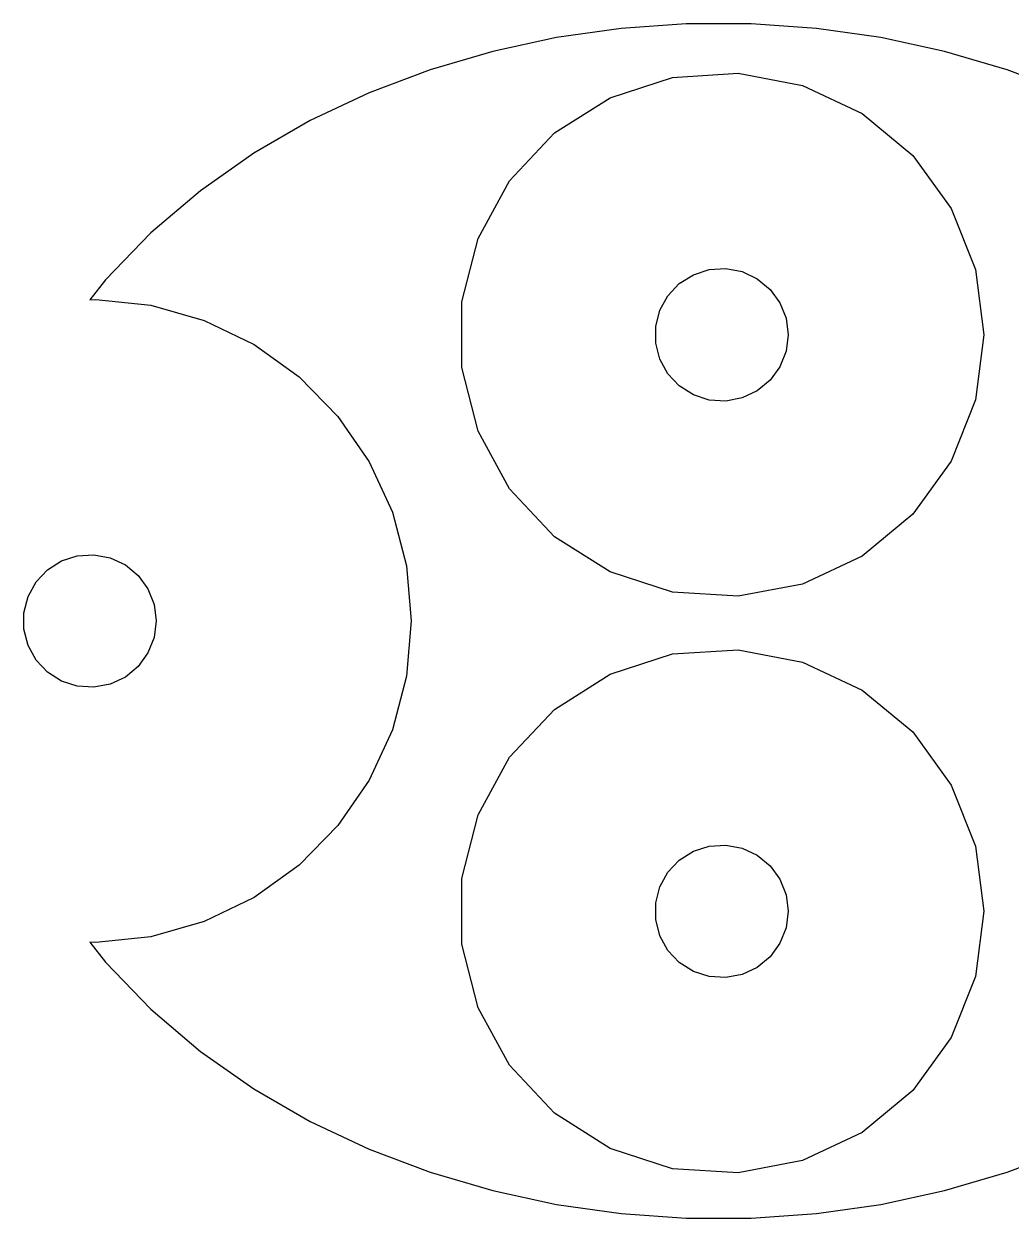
# Model space of a CAD drawing. Header units: inches. Extents: x -9.96 to -6.04, y 1.76 to 5.64.
# Drawn here: x -9 to -7.587, y 3.488 to 5.197 of the extents above; entities that cross this region are included whole.
import ezdxf

# ---------------------------------------------------------------- set-up
doc = ezdxf.new("R2010")
doc.units = ezdxf.units.IN
doc.header["$MEASUREMENT"] = 0
doc.layers.add('CENTER', color=7, linetype='Continuous')

msp = doc.modelspace()

# ---------------------------------------------------------------- linework, layer by layer
at = {"layer": 'CENTER'}
for points, knots in [([(-7.1056, 3.8827), (-7.1056, 3.8827), (-7.128, 3.8539), (-7.128, 3.8539), (-7.128, 3.8539), (-7.128, 3.8539), (-7.1928, 3.7868), (-7.1928, 3.7868), (-7.1928, 3.7868), (-7.1928, 3.7868), (-7.2639, 3.7263), (-7.2639, 3.7263), (-7.2639, 3.7263), (-7.2639, 3.7263), (-7.3403, 3.6728), (-7.3403, 3.6728), (-7.3403, 3.6728), (-7.3403, 3.6728), (-7.4211, 3.6261), (-7.4211, 3.6261), (-7.4211, 3.6261), (-7.4211, 3.6261), (-7.5055, 3.5863), (-7.5055, 3.5863), (-7.5055, 3.5863), (-7.5055, 3.5863), (-7.5928, 3.5533), (-7.5928, 3.5533), (-7.5928, 3.5533), (-7.5928, 3.5533), (-7.6824, 3.527), (-7.6824, 3.527), (-7.6824, 3.527), (-7.6824, 3.527), (-7.7736, 3.5073), (-7.7736, 3.5073), (-7.7736, 3.5073), (-7.7736, 3.5073), (-7.866, 3.4942), (-7.866, 3.4942), (-7.866, 3.4942), (-7.866, 3.4942), (-7.9591, 3.4877), (-7.9591, 3.4877), (-7.9591, 3.4877), (-7.9591, 3.4877), (-8.0057, 3.4877), (-8.0057, 3.4877), (-8.0057, 3.4877), (-8.0057, 3.4877), (-8.0523, 3.4877), (-8.0523, 3.4877), (-8.0523, 3.4877), (-8.0523, 3.4877), (-8.1454, 3.4942), (-8.1454, 3.4942), (-8.1454, 3.4942), (-8.1454, 3.4942), (-8.2378, 3.5073), (-8.2378, 3.5073), (-8.2378, 3.5073), (-8.2378, 3.5073), (-8.3291, 3.527), (-8.3291, 3.527), (-8.3291, 3.527), (-8.3291, 3.527), (-8.4186, 3.5533), (-8.4186, 3.5533), (-8.4186, 3.5533), (-8.4186, 3.5533), (-8.5059, 3.5863), (-8.5059, 3.5863), (-8.5059, 3.5863), (-8.5059, 3.5863), (-8.5903, 3.6261), (-8.5903, 3.6261), (-8.5903, 3.6261), (-8.5903, 3.6261), (-8.6711, 3.6728), (-8.6711, 3.6728), (-8.6711, 3.6728), (-8.6711, 3.6728), (-8.7475, 3.7263), (-8.7475, 3.7263), (-8.7475, 3.7263), (-8.7475, 3.7263), (-8.8186, 3.7868), (-8.8186, 3.7868), (-8.8186, 3.7868), (-8.8186, 3.7868), (-8.8834, 3.8539), (-8.8834, 3.8539), (-8.8834, 3.8539), (-8.8834, 3.8539), (-8.9058, 3.8827), (-8.9058, 3.8827), (-8.9058, 3.8827), (-8.9058, 3.8827), (-8.8971, 3.8821), (-8.8971, 3.8821), (-8.8971, 3.8821), (-8.8971, 3.8821), (-8.8183, 3.8904), (-8.8183, 3.8904), (-8.8183, 3.8904), (-8.8183, 3.8904), (-8.742, 3.9121), (-8.742, 3.9121), (-8.742, 3.9121), (-8.742, 3.9121), (-8.6707, 3.9466), (-8.6707, 3.9466), (-8.6707, 3.9466), (-8.6707, 3.9466), (-8.6063, 3.9928), (-8.6063, 3.9928), (-8.6063, 3.9928), (-8.6063, 3.9928), (-8.5508, 4.0494), (-8.5508, 4.0494), (-8.5508, 4.0494), (-8.5508, 4.0494), (-8.5058, 4.1146), (-8.5058, 4.1146), (-8.5058, 4.1146), (-8.5058, 4.1146), (-8.4727, 4.1866), (-8.4727, 4.1866), (-8.4727, 4.1866), (-8.4727, 4.1866), (-8.4524, 4.2632), (-8.4524, 4.2632), (-8.4524, 4.2632), (-8.4524, 4.2632), (-8.4456, 4.3422), (-8.4456, 4.3422), (-8.4456, 4.3422), (-8.4456, 4.3422), (-8.4524, 4.4211), (-8.4524, 4.4211), (-8.4524, 4.4211), (-8.4524, 4.4211), (-8.4727, 4.4978), (-8.4727, 4.4978), (-8.4727, 4.4978), (-8.4727, 4.4978), (-8.5058, 4.5698), (-8.5058, 4.5698), (-8.5058, 4.5698), (-8.5058, 4.5698), (-8.5508, 4.635), (-8.5508, 4.635), (-8.5508, 4.635), (-8.5508, 4.635), (-8.6063, 4.6916), (-8.6063, 4.6916), (-8.6063, 4.6916), (-8.6063, 4.6916), (-8.6707, 4.7378), (-8.6707, 4.7378), (-8.6707, 4.7378), (-8.6707, 4.7378), (-8.742, 4.7722), (-8.742, 4.7722), (-8.742, 4.7722), (-8.742, 4.7722), (-8.8183, 4.794), (-8.8183, 4.794), (-8.8183, 4.794), (-8.8183, 4.794), (-8.8971, 4.8023), (-8.8971, 4.8023), (-8.8971, 4.8023), (-8.8971, 4.8023), (-8.9058, 4.8017), (-8.9058, 4.8017), (-8.9058, 4.8017), (-8.9058, 4.8017), (-8.8834, 4.8305), (-8.8834, 4.8305), (-8.8834, 4.8305), (-8.8834, 4.8305), (-8.8186, 4.8976), (-8.8186, 4.8976), (-8.8186, 4.8976), (-8.8186, 4.8976), (-8.7475, 4.958), (-8.7475, 4.958), (-8.7475, 4.958), (-8.7475, 4.958), (-8.6711, 5.0116), (-8.6711, 5.0116), (-8.6711, 5.0116), (-8.6711, 5.0116), (-8.5903, 5.0583), (-8.5903, 5.0583), (-8.5903, 5.0583), (-8.5903, 5.0583), (-8.5059, 5.0981), (-8.5059, 5.0981), (-8.5059, 5.0981), (-8.5059, 5.0981), (-8.4186, 5.1311), (-8.4186, 5.1311), (-8.4186, 5.1311), (-8.4186, 5.1311), (-8.3291, 5.1574), (-8.3291, 5.1574), (-8.3291, 5.1574), (-8.3291, 5.1574), (-8.2378, 5.1771), (-8.2378, 5.1771), (-8.2378, 5.1771), (-8.2378, 5.1771), (-8.1454, 5.1901), (-8.1454, 5.1901), (-8.1454, 5.1901), (-8.1454, 5.1901), (-8.0523, 5.1967), (-8.0523, 5.1967), (-8.0523, 5.1967), (-8.0523, 5.1967), (-8.0057, 5.1967), (-8.0057, 5.1967), (-8.0057, 5.1967), (-8.0057, 5.1967), (-7.9591, 5.1967), (-7.9591, 5.1967), (-7.9591, 5.1967), (-7.9591, 5.1967), (-7.866, 5.1901), (-7.866, 5.1901), (-7.866, 5.1901), (-7.866, 5.1901), (-7.7736, 5.1771), (-7.7736, 5.1771), (-7.7736, 5.1771), (-7.7736, 5.1771), (-7.6824, 5.1574), (-7.6824, 5.1574), (-7.6824, 5.1574), (-7.6824, 5.1574), (-7.5928, 5.1311), (-7.5928, 5.1311), (-7.5928, 5.1311), (-7.5928, 5.1311), (-7.5055, 5.0981), (-7.5055, 5.0981), (-7.5055, 5.0981), (-7.5055, 5.0981), (-7.4211, 5.0583), (-7.4211, 5.0583), (-7.4211, 5.0583), (-7.4211, 5.0583), (-7.3403, 5.0116), (-7.3403, 5.0116), (-7.3403, 5.0116), (-7.3403, 5.0116), (-7.2639, 4.958), (-7.2639, 4.958), (-7.2639, 4.958), (-7.2639, 4.958), (-7.1928, 4.8976), (-7.1928, 4.8976), (-7.1928, 4.8976), (-7.1928, 4.8976), (-7.128, 4.8305), (-7.128, 4.8305), (-7.128, 4.8305), (-7.128, 4.8305), (-7.1056, 4.8017), (-7.1056, 4.8017), (-7.1056, 4.8017), (-7.1056, 4.8017), (-7.1143, 4.8023), (-7.1143, 4.8023), (-7.1143, 4.8023), (-7.1143, 4.8023), (-7.1932, 4.794), (-7.1932, 4.794), (-7.1932, 4.794), (-7.1932, 4.794), (-7.2694, 4.7722), (-7.2694, 4.7722), (-7.2694, 4.7722), (-7.2694, 4.7722), (-7.3407, 4.7378), (-7.3407, 4.7378), (-7.3407, 4.7378), (-7.3407, 4.7378), (-7.4051, 4.6916), (-7.4051, 4.6916), (-7.4051, 4.6916), (-7.4051, 4.6916), (-7.4606, 4.635), (-7.4606, 4.635), (-7.4606, 4.635), (-7.4606, 4.635), (-7.5056, 4.5698), (-7.5056, 4.5698), (-7.5056, 4.5698), (-7.5056, 4.5698), (-7.5387, 4.4978), (-7.5387, 4.4978), (-7.5387, 4.4978), (-7.5387, 4.4978), (-7.559, 4.4211), (-7.559, 4.4211), (-7.559, 4.4211), (-7.559, 4.4211), (-7.5658, 4.3422), (-7.5658, 4.3422), (-7.5658, 4.3422), (-7.5658, 4.3422), (-7.559, 4.2632), (-7.559, 4.2632), (-7.559, 4.2632), (-7.559, 4.2632), (-7.5387, 4.1866), (-7.5387, 4.1866), (-7.5387, 4.1866), (-7.5387, 4.1866), (-7.5056, 4.1146), (-7.5056, 4.1146), (-7.5056, 4.1146), (-7.5056, 4.1146), (-7.4606, 4.0494), (-7.4606, 4.0494), (-7.4606, 4.0494), (-7.4606, 4.0494), (-7.4051, 3.9928), (-7.4051, 3.9928), (-7.4051, 3.9928), (-7.4051, 3.9928), (-7.3407, 3.9466), (-7.3407, 3.9466), (-7.3407, 3.9466), (-7.3407, 3.9466), (-7.2694, 3.9121), (-7.2694, 3.9121), (-7.2694, 3.9121), (-7.2694, 3.9121), (-7.1932, 3.8904), (-7.1932, 3.8904), (-7.1932, 3.8904), (-7.1932, 3.8904), (-7.1143, 3.8821), (-7.1143, 3.8821), (-7.1143, 3.8821), (-7.1143, 3.8821), (-7.1056, 3.8827), (-7.1056, 3.8827)], [0, 0, 0, 0, 0.011364, 0.011364, 0.011364, 0.011364, 0.022727, 0.022727, 0.022727, 0.022727, 0.034091, 0.034091, 0.034091, 0.034091, 0.045455, 0.045455, 0.045455, 0.045455, 0.056818, 0.056818, 0.056818, 0.056818, 0.068182, 0.068182, 0.068182, 0.068182, 0.079545, 0.079545, 0.079545, 0.079545, 0.090909, 0.090909, 0.090909, 0.090909, 0.102273, 0.102273, 0.102273, 0.102273, 0.113636, 0.113636, 0.113636, 0.113636, 0.125, 0.125, 0.125, 0.125, 0.136364, 0.136364, 0.136364, 0.136364, 0.147727, 0.147727, 0.147727, 0.147727, 0.159091, 0.159091, 0.159091, 0.159091, 0.170455, 0.170455, 0.170455, 0.170455, 0.181818, 0.181818, 0.181818, 0.181818, 0.193182, 0.193182, 0.193182, 0.193182, 0.204545, 0.204545, 0.204545, 0.204545, 0.215909, 0.215909, 0.215909, 0.215909, 0.227273, 0.227273, 0.227273, 0.227273, 0.238636, 0.238636, 0.238636, 0.238636, 0.25, 0.25, 0.25, 0.25, 0.261364, 0.261364, 0.261364, 0.261364, 0.272727, 0.272727, 0.272727, 0.272727, 0.284091, 0.284091, 0.284091, 0.284091, 0.295455, 0.295455, 0.295455, 0.295455, 0.306818, 0.306818, 0.306818, 0.306818, 0.318182, 0.318182, 0.318182, 0.318182, 0.329545, 0.329545, 0.329545, 0.329545, 0.340909, 0.340909, 0.340909, 0.340909, 0.352273, 0.352273, 0.352273, 0.352273, 0.363636, 0.363636, 0.363636, 0.363636, 0.375, 0.375, 0.375, 0.375, 0.386364, 0.386364, 0.386364, 0.386364, 0.397727, 0.397727, 0.397727, 0.397727, 0.409091, 0.409091, 0.409091, 0.409091, 0.420455, 0.420455, 0.420455, 0.420455, 0.431818, 0.431818, 0.431818, 0.431818, 0.443182, 0.443182, 0.443182, 0.443182, 0.454545, 0.454545, 0.454545, 0.454545, 0.465909, 0.465909, 0.465909, 0.465909, 0.477273, 0.477273, 0.477273, 0.477273, 0.488636, 0.488636, 0.488636, 0.488636, 0.5, 0.5, 0.5, 0.5, 0.511364, 0.511364, 0.511364, 0.511364, 0.522727, 0.522727, 0.522727, 0.522727, 0.534091, 0.534091, 0.534091, 0.534091, 0.545455, 0.545455, 0.545455, 0.545455, 0.556818, 0.556818, 0.556818, 0.556818, 0.568182, 0.568182, 0.568182, 0.568182, 0.579545, 0.579545, 0.579545, 0.579545, 0.590909, 0.590909, 0.590909, 0.590909, 0.602273, 0.602273, 0.602273, 0.602273, 0.613636, 0.613636, 0.613636, 0.613636, 0.625, 0.625, 0.625, 0.625, 0.636364, 0.636364, 0.636364, 0.636364, 0.647727, 0.647727, 0.647727, 0.647727, 0.659091, 0.659091, 0.659091, 0.659091, 0.670455, 0.670455, 0.670455, 0.670455, 0.681818, 0.681818, 0.681818, 0.681818, 0.693182, 0.693182, 0.693182, 0.693182, 0.704545, 0.704545, 0.704545, 0.704545, 0.715909, 0.715909, 0.715909, 0.715909, 0.727273, 0.727273, 0.727273, 0.727273, 0.738636, 0.738636, 0.738636, 0.738636, 0.75, 0.75, 0.75, 0.75, 0.761364, 0.761364, 0.761364, 0.761364, 0.772727, 0.772727, 0.772727, 0.772727, 0.784091, 0.784091, 0.784091, 0.784091, 0.795455, 0.795455, 0.795455, 0.795455, 0.806818, 0.806818, 0.806818, 0.806818, 0.818182, 0.818182, 0.818182, 0.818182, 0.829545, 0.829545, 0.829545, 0.829545, 0.840909, 0.840909, 0.840909, 0.840909, 0.852273, 0.852273, 0.852273, 0.852273, 0.863636, 0.863636, 0.863636, 0.863636, 0.875, 0.875, 0.875, 0.875, 0.886364, 0.886364, 0.886364, 0.886364, 0.897727, 0.897727, 0.897727, 0.897727, 0.909091, 0.909091, 0.909091, 0.909091, 0.920455, 0.920455, 0.920455, 0.920455, 0.931818, 0.931818, 0.931818, 0.931818, 0.943182, 0.943182, 0.943182, 0.943182, 0.954545, 0.954545, 0.954545, 0.954545, 0.965909, 0.965909, 0.965909, 0.965909, 0.977273, 0.977273, 0.977273, 0.977273, 0.988636, 0.988636, 0.988636, 0.988636, 1, 1, 1, 1]), ([(-7.6265, 4.7518), (-7.6265, 4.7518), (-7.6383, 4.845), (-7.6383, 4.845), (-7.6383, 4.845), (-7.6383, 4.845), (-7.6729, 4.9324), (-7.6729, 4.9324), (-7.6729, 4.9324), (-7.6729, 4.9324), (-7.7281, 5.0085), (-7.7281, 5.0085), (-7.7281, 5.0085), (-7.7281, 5.0085), (-7.8005, 5.0684), (-7.8005, 5.0684), (-7.8005, 5.0684), (-7.8005, 5.0684), (-7.8856, 5.1084), (-7.8856, 5.1084), (-7.8856, 5.1084), (-7.8856, 5.1084), (-7.9779, 5.126), (-7.9779, 5.126), (-7.9779, 5.126), (-7.9779, 5.126), (-8.0717, 5.1201), (-8.0717, 5.1201), (-8.0717, 5.1201), (-8.0717, 5.1201), (-8.1611, 5.0911), (-8.1611, 5.0911), (-8.1611, 5.0911), (-8.1611, 5.0911), (-8.2405, 5.0407), (-8.2405, 5.0407), (-8.2405, 5.0407), (-8.2405, 5.0407), (-8.3049, 4.9722), (-8.3049, 4.9722), (-8.3049, 4.9722), (-8.3049, 4.9722), (-8.3501, 4.8898), (-8.3501, 4.8898), (-8.3501, 4.8898), (-8.3501, 4.8898), (-8.3735, 4.7988), (-8.3735, 4.7988), (-8.3735, 4.7988), (-8.3735, 4.7988), (-8.3735, 4.7048), (-8.3735, 4.7048), (-8.3735, 4.7048), (-8.3735, 4.7048), (-8.3501, 4.6137), (-8.3501, 4.6137), (-8.3501, 4.6137), (-8.3501, 4.6137), (-8.3049, 4.5314), (-8.3049, 4.5314), (-8.3049, 4.5314), (-8.3049, 4.5314), (-8.2405, 4.4628), (-8.2405, 4.4628), (-8.2405, 4.4628), (-8.2405, 4.4628), (-8.1611, 4.4125), (-8.1611, 4.4125), (-8.1611, 4.4125), (-8.1611, 4.4125), (-8.0717, 4.3834), (-8.0717, 4.3834), (-8.0717, 4.3834), (-8.0717, 4.3834), (-7.9779, 4.3775), (-7.9779, 4.3775), (-7.9779, 4.3775), (-7.9779, 4.3775), (-7.8856, 4.3951), (-7.8856, 4.3951), (-7.8856, 4.3951), (-7.8856, 4.3951), (-7.8005, 4.4352), (-7.8005, 4.4352), (-7.8005, 4.4352), (-7.8005, 4.4352), (-7.7281, 4.4951), (-7.7281, 4.4951), (-7.7281, 4.4951), (-7.7281, 4.4951), (-7.6729, 4.5711), (-7.6729, 4.5711), (-7.6729, 4.5711), (-7.6729, 4.5711), (-7.6383, 4.6585), (-7.6383, 4.6585), (-7.6383, 4.6585), (-7.6383, 4.6585), (-7.6265, 4.7518), (-7.6265, 4.7518)], [0, 0, 0, 0, 0.04, 0.04, 0.04, 0.04, 0.08, 0.08, 0.08, 0.08, 0.12, 0.12, 0.12, 0.12, 0.16, 0.16, 0.16, 0.16, 0.2, 0.2, 0.2, 0.2, 0.24, 0.24, 0.24, 0.24, 0.28, 0.28, 0.28, 0.28, 0.32, 0.32, 0.32, 0.32, 0.36, 0.36, 0.36, 0.36, 0.4, 0.4, 0.4, 0.4, 0.44, 0.44, 0.44, 0.44, 0.48, 0.48, 0.48, 0.48, 0.52, 0.52, 0.52, 0.52, 0.56, 0.56, 0.56, 0.56, 0.6, 0.6, 0.6, 0.6, 0.64, 0.64, 0.64, 0.64, 0.68, 0.68, 0.68, 0.68, 0.72, 0.72, 0.72, 0.72, 0.76, 0.76, 0.76, 0.76, 0.8, 0.8, 0.8, 0.8, 0.84, 0.84, 0.84, 0.84, 0.88, 0.88, 0.88, 0.88, 0.92, 0.92, 0.92, 0.92, 0.96, 0.96, 0.96, 0.96, 1, 1, 1, 1]), ([(-7.9064, 4.7518), (-7.9064, 4.7518), (-7.9094, 4.7754), (-7.9094, 4.7754), (-7.9094, 4.7754), (-7.9094, 4.7754), (-7.9182, 4.7976), (-7.9182, 4.7976), (-7.9182, 4.7976), (-7.9182, 4.7976), (-7.9322, 4.8168), (-7.9322, 4.8168), (-7.9322, 4.8168), (-7.9322, 4.8168), (-7.9506, 4.832), (-7.9506, 4.832), (-7.9506, 4.832), (-7.9506, 4.832), (-7.9721, 4.8422), (-7.9721, 4.8422), (-7.9721, 4.8422), (-7.9721, 4.8422), (-7.9955, 4.8466), (-7.9955, 4.8466), (-7.9955, 4.8466), (-7.9955, 4.8466), (-8.0193, 4.8451), (-8.0193, 4.8451), (-8.0193, 4.8451), (-8.0193, 4.8451), (-8.0419, 4.8378), (-8.0419, 4.8378), (-8.0419, 4.8378), (-8.0419, 4.8378), (-8.0621, 4.825), (-8.0621, 4.825), (-8.0621, 4.825), (-8.0621, 4.825), (-8.0784, 4.8076), (-8.0784, 4.8076), (-8.0784, 4.8076), (-8.0784, 4.8076), (-8.0898, 4.7868), (-8.0898, 4.7868), (-8.0898, 4.7868), (-8.0898, 4.7868), (-8.0958, 4.7637), (-8.0958, 4.7637), (-8.0958, 4.7637), (-8.0958, 4.7637), (-8.0958, 4.7399), (-8.0958, 4.7399), (-8.0958, 4.7399), (-8.0958, 4.7399), (-8.0898, 4.7168), (-8.0898, 4.7168), (-8.0898, 4.7168), (-8.0898, 4.7168), (-8.0784, 4.6959), (-8.0784, 4.6959), (-8.0784, 4.6959), (-8.0784, 4.6959), (-8.0621, 4.6786), (-8.0621, 4.6786), (-8.0621, 4.6786), (-8.0621, 4.6786), (-8.0419, 4.6658), (-8.0419, 4.6658), (-8.0419, 4.6658), (-8.0419, 4.6658), (-8.0193, 4.6584), (-8.0193, 4.6584), (-8.0193, 4.6584), (-8.0193, 4.6584), (-7.9955, 4.6569), (-7.9955, 4.6569), (-7.9955, 4.6569), (-7.9955, 4.6569), (-7.9721, 4.6614), (-7.9721, 4.6614), (-7.9721, 4.6614), (-7.9721, 4.6614), (-7.9506, 4.6715), (-7.9506, 4.6715), (-7.9506, 4.6715), (-7.9506, 4.6715), (-7.9322, 4.6867), (-7.9322, 4.6867), (-7.9322, 4.6867), (-7.9322, 4.6867), (-7.9182, 4.706), (-7.9182, 4.706), (-7.9182, 4.706), (-7.9182, 4.706), (-7.9094, 4.7282), (-7.9094, 4.7282), (-7.9094, 4.7282), (-7.9094, 4.7282), (-7.9064, 4.7518), (-7.9064, 4.7518)], [0, 0, 0, 0, 0.04, 0.04, 0.04, 0.04, 0.08, 0.08, 0.08, 0.08, 0.12, 0.12, 0.12, 0.12, 0.16, 0.16, 0.16, 0.16, 0.2, 0.2, 0.2, 0.2, 0.24, 0.24, 0.24, 0.24, 0.28, 0.28, 0.28, 0.28, 0.32, 0.32, 0.32, 0.32, 0.36, 0.36, 0.36, 0.36, 0.4, 0.4, 0.4, 0.4, 0.44, 0.44, 0.44, 0.44, 0.48, 0.48, 0.48, 0.48, 0.52, 0.52, 0.52, 0.52, 0.56, 0.56, 0.56, 0.56, 0.6, 0.6, 0.6, 0.6, 0.64, 0.64, 0.64, 0.64, 0.68, 0.68, 0.68, 0.68, 0.72, 0.72, 0.72, 0.72, 0.76, 0.76, 0.76, 0.76, 0.8, 0.8, 0.8, 0.8, 0.84, 0.84, 0.84, 0.84, 0.88, 0.88, 0.88, 0.88, 0.92, 0.92, 0.92, 0.92, 0.96, 0.96, 0.96, 0.96, 1, 1, 1, 1]), ([(-8.8107, 4.3422), (-8.8107, 4.3422), (-8.8137, 4.3658), (-8.8137, 4.3658), (-8.8137, 4.3658), (-8.8137, 4.3658), (-8.8225, 4.388), (-8.8225, 4.388), (-8.8225, 4.388), (-8.8225, 4.388), (-8.8365, 4.4073), (-8.8365, 4.4073), (-8.8365, 4.4073), (-8.8365, 4.4073), (-8.8548, 4.4224), (-8.8548, 4.4224), (-8.8548, 4.4224), (-8.8548, 4.4224), (-8.8764, 4.4326), (-8.8764, 4.4326), (-8.8764, 4.4326), (-8.8764, 4.4326), (-8.8998, 4.437), (-8.8998, 4.437), (-8.8998, 4.437), (-8.8998, 4.437), (-8.9236, 4.4355), (-8.9236, 4.4355), (-8.9236, 4.4355), (-8.9236, 4.4355), (-8.9462, 4.4282), (-8.9462, 4.4282), (-8.9462, 4.4282), (-8.9462, 4.4282), (-8.9663, 4.4154), (-8.9663, 4.4154), (-8.9663, 4.4154), (-8.9663, 4.4154), (-8.9826, 4.3981), (-8.9826, 4.3981), (-8.9826, 4.3981), (-8.9826, 4.3981), (-8.9941, 4.3772), (-8.9941, 4.3772), (-8.9941, 4.3772), (-8.9941, 4.3772), (-9, 4.3541), (-9, 4.3541), (-9, 4.3541), (-9, 4.3541), (-9, 4.3303), (-9, 4.3303), (-9, 4.3303), (-9, 4.3303), (-8.9941, 4.3072), (-8.9941, 4.3072), (-8.9941, 4.3072), (-8.9941, 4.3072), (-8.9826, 4.2863), (-8.9826, 4.2863), (-8.9826, 4.2863), (-8.9826, 4.2863), (-8.9663, 4.269), (-8.9663, 4.269), (-8.9663, 4.269), (-8.9663, 4.269), (-8.9462, 4.2562), (-8.9462, 4.2562), (-8.9462, 4.2562), (-8.9462, 4.2562), (-8.9236, 4.2488), (-8.9236, 4.2488), (-8.9236, 4.2488), (-8.9236, 4.2488), (-8.8998, 4.2473), (-8.8998, 4.2473), (-8.8998, 4.2473), (-8.8998, 4.2473), (-8.8764, 4.2518), (-8.8764, 4.2518), (-8.8764, 4.2518), (-8.8764, 4.2518), (-8.8548, 4.262), (-8.8548, 4.262), (-8.8548, 4.262), (-8.8548, 4.262), (-8.8365, 4.2771), (-8.8365, 4.2771), (-8.8365, 4.2771), (-8.8365, 4.2771), (-8.8225, 4.2964), (-8.8225, 4.2964), (-8.8225, 4.2964), (-8.8225, 4.2964), (-8.8137, 4.3186), (-8.8137, 4.3186), (-8.8137, 4.3186), (-8.8137, 4.3186), (-8.8107, 4.3422), (-8.8107, 4.3422)], [0, 0, 0, 0, 0.04, 0.04, 0.04, 0.04, 0.08, 0.08, 0.08, 0.08, 0.12, 0.12, 0.12, 0.12, 0.16, 0.16, 0.16, 0.16, 0.2, 0.2, 0.2, 0.2, 0.24, 0.24, 0.24, 0.24, 0.28, 0.28, 0.28, 0.28, 0.32, 0.32, 0.32, 0.32, 0.36, 0.36, 0.36, 0.36, 0.4, 0.4, 0.4, 0.4, 0.44, 0.44, 0.44, 0.44, 0.48, 0.48, 0.48, 0.48, 0.52, 0.52, 0.52, 0.52, 0.56, 0.56, 0.56, 0.56, 0.6, 0.6, 0.6, 0.6, 0.64, 0.64, 0.64, 0.64, 0.68, 0.68, 0.68, 0.68, 0.72, 0.72, 0.72, 0.72, 0.76, 0.76, 0.76, 0.76, 0.8, 0.8, 0.8, 0.8, 0.84, 0.84, 0.84, 0.84, 0.88, 0.88, 0.88, 0.88, 0.92, 0.92, 0.92, 0.92, 0.96, 0.96, 0.96, 0.96, 1, 1, 1, 1]), ([(-7.6265, 3.9268), (-7.6265, 3.9268), (-7.6383, 4.02), (-7.6383, 4.02), (-7.6383, 4.02), (-7.6383, 4.02), (-7.6729, 4.1074), (-7.6729, 4.1074), (-7.6729, 4.1074), (-7.6729, 4.1074), (-7.7281, 4.1835), (-7.7281, 4.1835), (-7.7281, 4.1835), (-7.7281, 4.1835), (-7.8005, 4.2434), (-7.8005, 4.2434), (-7.8005, 4.2434), (-7.8005, 4.2434), (-7.8856, 4.2834), (-7.8856, 4.2834), (-7.8856, 4.2834), (-7.8856, 4.2834), (-7.9779, 4.301), (-7.9779, 4.301), (-7.9779, 4.301), (-7.9779, 4.301), (-8.0717, 4.2951), (-8.0717, 4.2951), (-8.0717, 4.2951), (-8.0717, 4.2951), (-8.1611, 4.2661), (-8.1611, 4.2661), (-8.1611, 4.2661), (-8.1611, 4.2661), (-8.2405, 4.2157), (-8.2405, 4.2157), (-8.2405, 4.2157), (-8.2405, 4.2157), (-8.3049, 4.1472), (-8.3049, 4.1472), (-8.3049, 4.1472), (-8.3049, 4.1472), (-8.3501, 4.0648), (-8.3501, 4.0648), (-8.3501, 4.0648), (-8.3501, 4.0648), (-8.3735, 3.9738), (-8.3735, 3.9738), (-8.3735, 3.9738), (-8.3735, 3.9738), (-8.3735, 3.8798), (-8.3735, 3.8798), (-8.3735, 3.8798), (-8.3735, 3.8798), (-8.3501, 3.7887), (-8.3501, 3.7887), (-8.3501, 3.7887), (-8.3501, 3.7887), (-8.3049, 3.7064), (-8.3049, 3.7064), (-8.3049, 3.7064), (-8.3049, 3.7064), (-8.2405, 3.6378), (-8.2405, 3.6378), (-8.2405, 3.6378), (-8.2405, 3.6378), (-8.1611, 3.5875), (-8.1611, 3.5875), (-8.1611, 3.5875), (-8.1611, 3.5875), (-8.0717, 3.5584), (-8.0717, 3.5584), (-8.0717, 3.5584), (-8.0717, 3.5584), (-7.9779, 3.5525), (-7.9779, 3.5525), (-7.9779, 3.5525), (-7.9779, 3.5525), (-7.8856, 3.5701), (-7.8856, 3.5701), (-7.8856, 3.5701), (-7.8856, 3.5701), (-7.8005, 3.6102), (-7.8005, 3.6102), (-7.8005, 3.6102), (-7.8005, 3.6102), (-7.7281, 3.6701), (-7.7281, 3.6701), (-7.7281, 3.6701), (-7.7281, 3.6701), (-7.6729, 3.7461), (-7.6729, 3.7461), (-7.6729, 3.7461), (-7.6729, 3.7461), (-7.6383, 3.8335), (-7.6383, 3.8335), (-7.6383, 3.8335), (-7.6383, 3.8335), (-7.6265, 3.9268), (-7.6265, 3.9268)], [0, 0, 0, 0, 0.04, 0.04, 0.04, 0.04, 0.08, 0.08, 0.08, 0.08, 0.12, 0.12, 0.12, 0.12, 0.16, 0.16, 0.16, 0.16, 0.2, 0.2, 0.2, 0.2, 0.24, 0.24, 0.24, 0.24, 0.28, 0.28, 0.28, 0.28, 0.32, 0.32, 0.32, 0.32, 0.36, 0.36, 0.36, 0.36, 0.4, 0.4, 0.4, 0.4, 0.44, 0.44, 0.44, 0.44, 0.48, 0.48, 0.48, 0.48, 0.52, 0.52, 0.52, 0.52, 0.56, 0.56, 0.56, 0.56, 0.6, 0.6, 0.6, 0.6, 0.64, 0.64, 0.64, 0.64, 0.68, 0.68, 0.68, 0.68, 0.72, 0.72, 0.72, 0.72, 0.76, 0.76, 0.76, 0.76, 0.8, 0.8, 0.8, 0.8, 0.84, 0.84, 0.84, 0.84, 0.88, 0.88, 0.88, 0.88, 0.92, 0.92, 0.92, 0.92, 0.96, 0.96, 0.96, 0.96, 1, 1, 1, 1]), ([(-7.9064, 3.9268), (-7.9064, 3.9268), (-7.9094, 3.9504), (-7.9094, 3.9504), (-7.9094, 3.9504), (-7.9094, 3.9504), (-7.9182, 3.9726), (-7.9182, 3.9726), (-7.9182, 3.9726), (-7.9182, 3.9726), (-7.9322, 3.9918), (-7.9322, 3.9918), (-7.9322, 3.9918), (-7.9322, 3.9918), (-7.9506, 4.007), (-7.9506, 4.007), (-7.9506, 4.007), (-7.9506, 4.007), (-7.9721, 4.0172), (-7.9721, 4.0172), (-7.9721, 4.0172), (-7.9721, 4.0172), (-7.9955, 4.0216), (-7.9955, 4.0216), (-7.9955, 4.0216), (-7.9955, 4.0216), (-8.0193, 4.0201), (-8.0193, 4.0201), (-8.0193, 4.0201), (-8.0193, 4.0201), (-8.0419, 4.0128), (-8.0419, 4.0128), (-8.0419, 4.0128), (-8.0419, 4.0128), (-8.0621, 4), (-8.0621, 4), (-8.0621, 4), (-8.0621, 4), (-8.0784, 3.9826), (-8.0784, 3.9826), (-8.0784, 3.9826), (-8.0784, 3.9826), (-8.0898, 3.9618), (-8.0898, 3.9618), (-8.0898, 3.9618), (-8.0898, 3.9618), (-8.0958, 3.9387), (-8.0958, 3.9387), (-8.0958, 3.9387), (-8.0958, 3.9387), (-8.0958, 3.9149), (-8.0958, 3.9149), (-8.0958, 3.9149), (-8.0958, 3.9149), (-8.0898, 3.8918), (-8.0898, 3.8918), (-8.0898, 3.8918), (-8.0898, 3.8918), (-8.0784, 3.8709), (-8.0784, 3.8709), (-8.0784, 3.8709), (-8.0784, 3.8709), (-8.0621, 3.8536), (-8.0621, 3.8536), (-8.0621, 3.8536), (-8.0621, 3.8536), (-8.0419, 3.8408), (-8.0419, 3.8408), (-8.0419, 3.8408), (-8.0419, 3.8408), (-8.0193, 3.8334), (-8.0193, 3.8334), (-8.0193, 3.8334), (-8.0193, 3.8334), (-7.9955, 3.8319), (-7.9955, 3.8319), (-7.9955, 3.8319), (-7.9955, 3.8319), (-7.9721, 3.8364), (-7.9721, 3.8364), (-7.9721, 3.8364), (-7.9721, 3.8364), (-7.9506, 3.8465), (-7.9506, 3.8465), (-7.9506, 3.8465), (-7.9506, 3.8465), (-7.9322, 3.8617), (-7.9322, 3.8617), (-7.9322, 3.8617), (-7.9322, 3.8617), (-7.9182, 3.881), (-7.9182, 3.881), (-7.9182, 3.881), (-7.9182, 3.881), (-7.9094, 3.9032), (-7.9094, 3.9032), (-7.9094, 3.9032), (-7.9094, 3.9032), (-7.9064, 3.9268), (-7.9064, 3.9268)], [0, 0, 0, 0, 0.04, 0.04, 0.04, 0.04, 0.08, 0.08, 0.08, 0.08, 0.12, 0.12, 0.12, 0.12, 0.16, 0.16, 0.16, 0.16, 0.2, 0.2, 0.2, 0.2, 0.24, 0.24, 0.24, 0.24, 0.28, 0.28, 0.28, 0.28, 0.32, 0.32, 0.32, 0.32, 0.36, 0.36, 0.36, 0.36, 0.4, 0.4, 0.4, 0.4, 0.44, 0.44, 0.44, 0.44, 0.48, 0.48, 0.48, 0.48, 0.52, 0.52, 0.52, 0.52, 0.56, 0.56, 0.56, 0.56, 0.6, 0.6, 0.6, 0.6, 0.64, 0.64, 0.64, 0.64, 0.68, 0.68, 0.68, 0.68, 0.72, 0.72, 0.72, 0.72, 0.76, 0.76, 0.76, 0.76, 0.8, 0.8, 0.8, 0.8, 0.84, 0.84, 0.84, 0.84, 0.88, 0.88, 0.88, 0.88, 0.92, 0.92, 0.92, 0.92, 0.96, 0.96, 0.96, 0.96, 1, 1, 1, 1])]:
    msp.add_open_spline(points, degree=3, knots=knots, dxfattribs=at)

doc.saveas('drawing.dxf')
